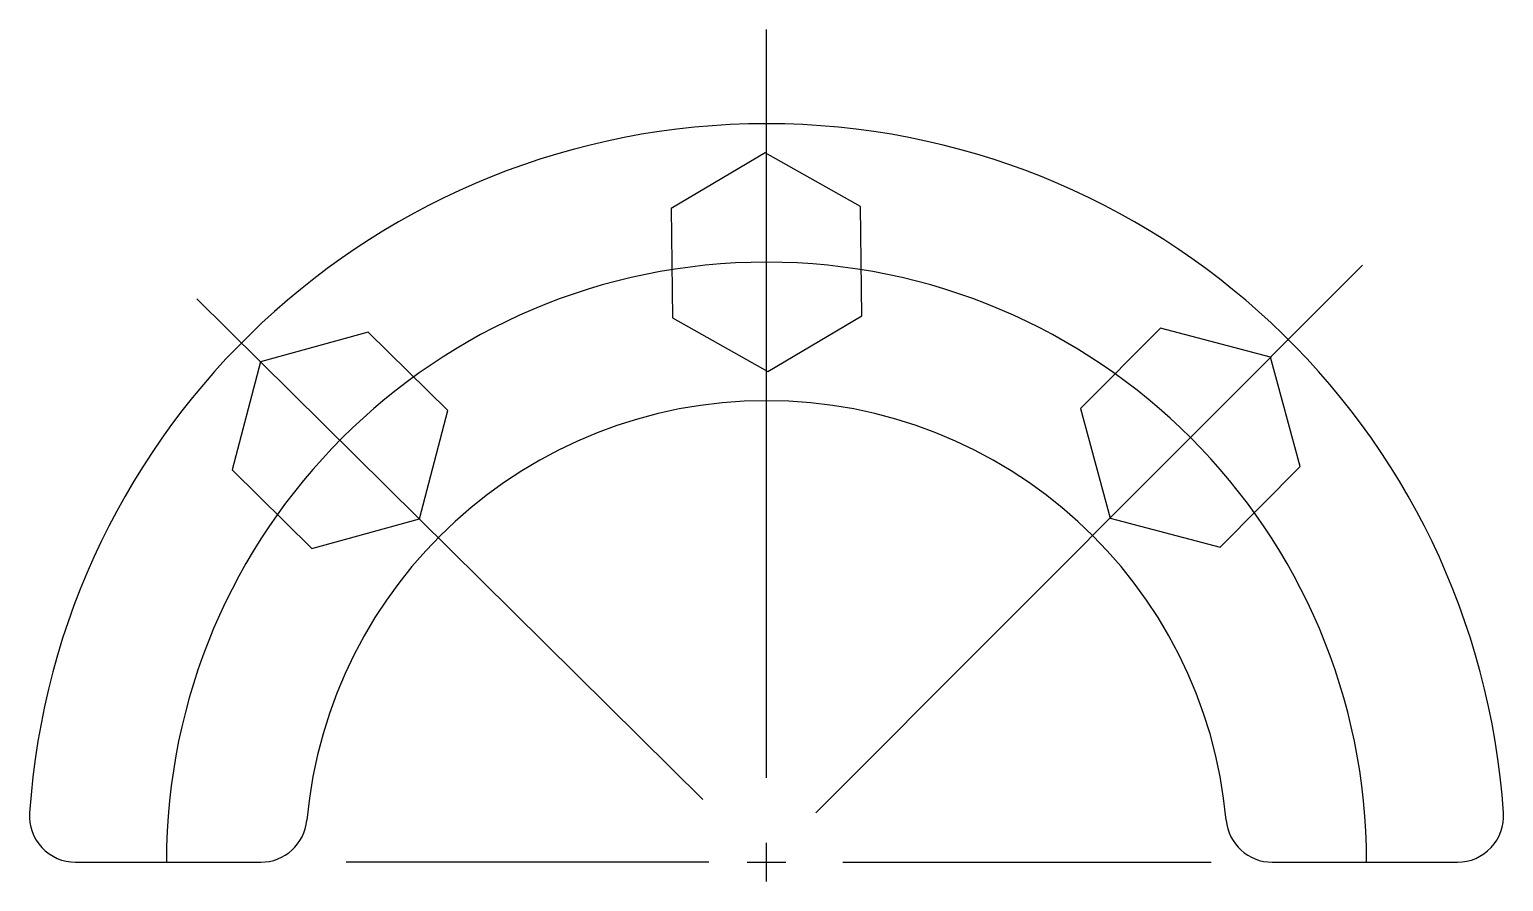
# Model space of a CAD drawing. Header units: millimetres. Extents: x 45 to 205, y -2 to 90.
import ezdxf

# ---------------------------------------------------------------- set-up
doc = ezdxf.new("R2010")
doc.units = ezdxf.units.MM
doc.header["$MEASUREMENT"] = 0

msp = doc.modelspace()

# ---------------------------------------------------------------- linework, layer by layer
for p, q in [((124.99, 9.14), (124.99, 90.21)), ((130.33, 5.35), (189.53, 64.68)), ((118.1, 6.81), (63.29, 61.04)), ((124.99, -2.09), (124.99, 2.09)), ((50.15, 0), (70.21, 0)), ((118.75, 0), (79.45, 0)), ((122.9, 0), (127.08, 0)), ((133.27, 0), (173.16, 0)), ((179.76, 0), (199.82, 0))]:
    msp.add_line(p, q)
for points in [[(124.86, 76.85), (114.66, 70.81), (114.79, 58.96), (125.12, 53.15), (135.31, 59.18), (135.18, 71.03)], [(179.57, 54.73), (167.68, 57.87), (159.01, 49.15), (162.23, 37.28), (174.12, 34.14), (182.79, 42.87)], [(67.11, 42.5), (75.73, 34), (87.41, 37.21), (90.46, 48.93), (81.83, 57.43), (70.16, 54.21)]]:
    msp.add_lwpolyline(points, close=True)
for centre, radius, start, end in [((124.99, 0), 80, 3.8226, 176.1774), ((124.99, 0), 65, 0, 180), ((124.99, 0), 50, 5.2159, 174.7841), ((50.15, 5), 5, 176.1774, 270), ((199.82, 5), 5, 270, 3.8226), ((70.21, 5), 5, 270, 354.7841), ((179.76, 5), 5, 185.2159, 270)]:
    msp.add_arc(centre, radius, start, end)

doc.saveas('drawing.dxf')
